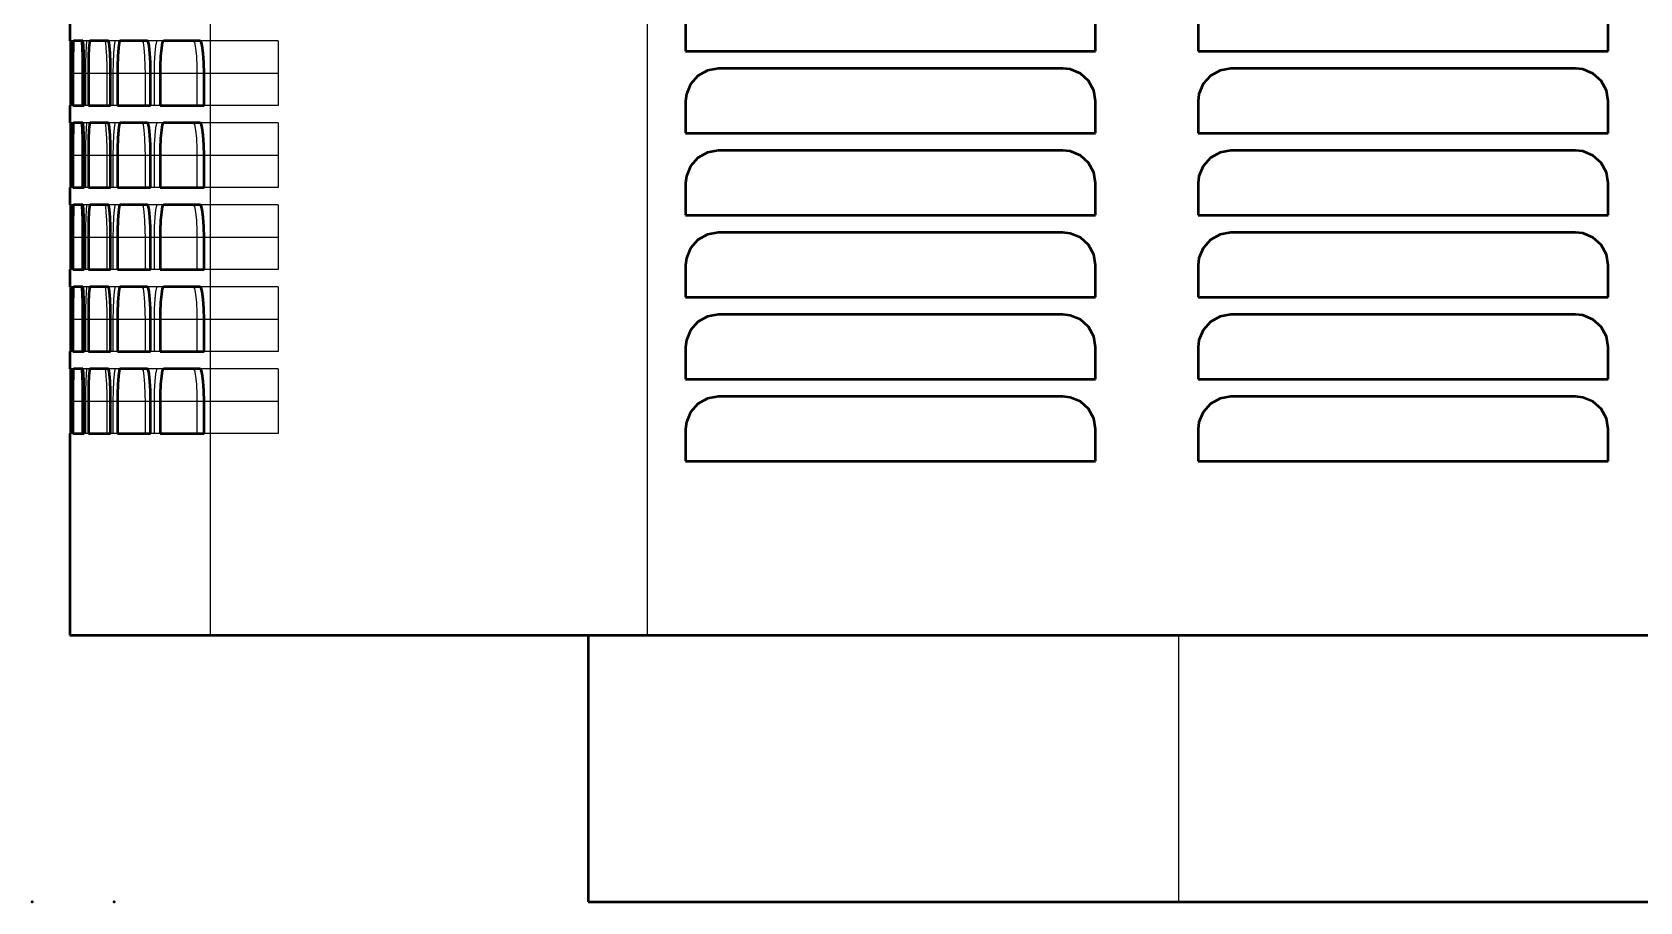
# Model space of a CAD drawing. Header units: inches. Extents: x 0 to 35.8, y 0 to 41.5.
# Drawn here: x 0 to 9.8, y 0 to 5.3 of the extents above; entities that cross this region are included whole.
import ezdxf

# ---------------------------------------------------------------- set-up
doc = ezdxf.new("R2010")
doc.units = ezdxf.units.IN
doc.header["$MEASUREMENT"] = 0
doc.linetypes.add('Dashed', pattern=[2, 1, -1])
for name, color, linetype, lineweight in [('2d ConnectionPoints', 7, 'Continuous', 50), ('AM_0', 7, 'Continuous', 50), ('AM_4', 3, 'Continuous', 25), ('AM_9', 6, 'Dashed', 25)]:
    doc.layers.add(name, color=color, linetype=linetype, lineweight=lineweight)

msp = doc.modelspace()

# ---------------------------------------------------------------- linework, layer by layer
at = {"layer": '2d ConnectionPoints'}
for p in [(0, 0), (0.5, 0), (0.5, 0)]:
    msp.add_point(p, dxfattribs=at)
at = {"layer": 'AM_0'}
for p, q in [((0.23, 5.355), (0.23, 5.25)), ((3.984, 5.381), (3.984, 5.186)), ((6.484, 5.186), (6.484, 5.381)), ((7.109, 5.381), (7.109, 5.186)), ((9.609, 5.186), (9.609, 5.381)), ((0.2364, 5.25), (0.23, 5.25)), ((0.3099, 5.25), (0.2515, 5.25)), ((0.4655, 5.25), (0.3519, 5.25)), ((0.7037, 5.25), (0.5345, 5.25)), ((1.0249, 5.25), (0.7999, 5.25)), ((3.984, 5.186), (6.484, 5.186)), ((7.109, 5.186), (9.609, 5.186)), ((0.2348, 5.05), (0.2348, 4.855)), ((0.2387, 4.855), (0.2387, 5.05)), ((0.2478, 5.05), (0.2478, 4.855)), ((0.3174, 4.855), (0.3174, 5.05)), ((0.343, 5.05), (0.343, 4.855)), ((0.4783, 4.855), (0.4783, 5.05)), ((0.5204, 5.05), (0.5204, 4.855)), ((0.7218, 4.855), (0.7218, 5.05)), ((0.7804, 5.05), (0.7804, 4.855)), ((1.0483, 4.855), (1.0483, 5.05)), ((6.284, 5.081), (4.184, 5.081)), ((9.409, 5.081), (7.309, 5.081)), ((0.23, 4.855), (0.2387, 4.855)), ((0.23, 4.855), (0.23, 4.75)), ((0.2478, 4.855), (0.3174, 4.855)), ((0.343, 4.855), (0.4783, 4.855)), ((0.5204, 4.855), (0.7218, 4.855)), ((0.7804, 4.855), (1.0483, 4.855)), ((3.984, 4.881), (3.984, 4.686)), ((6.484, 4.686), (6.484, 4.881)), ((7.109, 4.881), (7.109, 4.686)), ((9.609, 4.686), (9.609, 4.881)), ((0.2364, 4.75), (0.23, 4.75)), ((0.3099, 4.75), (0.2515, 4.75)), ((0.4655, 4.75), (0.3519, 4.75)), ((0.7037, 4.75), (0.5345, 4.75)), ((1.0249, 4.75), (0.7999, 4.75)), ((3.984, 4.686), (6.484, 4.686)), ((7.109, 4.686), (9.609, 4.686)), ((0.2348, 4.55), (0.2348, 4.355)), ((0.2387, 4.355), (0.2387, 4.55)), ((0.2478, 4.55), (0.2478, 4.355)), ((0.3174, 4.355), (0.3174, 4.55)), ((0.343, 4.55), (0.343, 4.355)), ((0.4783, 4.355), (0.4783, 4.55)), ((0.5204, 4.55), (0.5204, 4.355)), ((0.7218, 4.355), (0.7218, 4.55)), ((0.7804, 4.55), (0.7804, 4.355)), ((1.0483, 4.355), (1.0483, 4.55)), ((6.284, 4.581), (4.184, 4.581)), ((9.409, 4.581), (7.309, 4.581)), ((0.23, 4.355), (0.2387, 4.355)), ((0.23, 4.355), (0.23, 4.25)), ((0.2478, 4.355), (0.3174, 4.355)), ((0.343, 4.355), (0.4783, 4.355)), ((0.5204, 4.355), (0.7218, 4.355)), ((0.7804, 4.355), (1.0483, 4.355)), ((3.984, 4.381), (3.984, 4.186)), ((6.484, 4.186), (6.484, 4.381)), ((7.109, 4.381), (7.109, 4.186)), ((9.609, 4.186), (9.609, 4.381)), ((0.2364, 4.25), (0.23, 4.25)), ((0.3099, 4.25), (0.2515, 4.25)), ((0.4655, 4.25), (0.3519, 4.25)), ((0.7037, 4.25), (0.5345, 4.25)), ((1.0249, 4.25), (0.7999, 4.25)), ((3.984, 4.186), (6.484, 4.186)), ((7.109, 4.186), (9.609, 4.186)), ((0.2348, 4.05), (0.2348, 3.855)), ((0.2387, 3.855), (0.2387, 4.05)), ((0.2478, 4.05), (0.2478, 3.855)), ((0.3174, 3.855), (0.3174, 4.05)), ((0.343, 4.05), (0.343, 3.855)), ((0.4783, 3.855), (0.4783, 4.05)), ((0.5204, 4.05), (0.5204, 3.855)), ((0.7218, 3.855), (0.7218, 4.05)), ((0.7804, 4.05), (0.7804, 3.855)), ((1.0483, 3.855), (1.0483, 4.05)), ((6.284, 4.081), (4.184, 4.081)), ((9.409, 4.081), (7.309, 4.081)), ((0.23, 3.855), (0.2387, 3.855)), ((0.23, 3.855), (0.23, 3.75)), ((0.2478, 3.855), (0.3174, 3.855)), ((0.343, 3.855), (0.4783, 3.855)), ((0.5204, 3.855), (0.7218, 3.855)), ((0.7804, 3.855), (1.0483, 3.855)), ((3.984, 3.881), (3.984, 3.686)), ((6.484, 3.686), (6.484, 3.881)), ((7.109, 3.881), (7.109, 3.686)), ((9.609, 3.686), (9.609, 3.881)), ((0.2364, 3.75), (0.23, 3.75)), ((0.3099, 3.75), (0.2515, 3.75)), ((0.4655, 3.75), (0.3519, 3.75)), ((0.7037, 3.75), (0.5345, 3.75)), ((1.0249, 3.75), (0.7999, 3.75)), ((3.984, 3.686), (6.484, 3.686)), ((7.109, 3.686), (9.609, 3.686)), ((0.2348, 3.55), (0.2348, 3.355)), ((0.2387, 3.355), (0.2387, 3.55)), ((0.2478, 3.55), (0.2478, 3.355)), ((0.3174, 3.355), (0.3174, 3.55)), ((0.343, 3.55), (0.343, 3.355)), ((0.4783, 3.355), (0.4783, 3.55)), ((0.5204, 3.55), (0.5204, 3.355)), ((0.7218, 3.355), (0.7218, 3.55)), ((0.7804, 3.55), (0.7804, 3.355)), ((1.0483, 3.355), (1.0483, 3.55)), ((6.284, 3.581), (4.184, 3.581)), ((9.409, 3.581), (7.309, 3.581)), ((0.23, 3.355), (0.2387, 3.355)), ((0.23, 3.355), (0.23, 3.25)), ((0.2478, 3.355), (0.3174, 3.355)), ((0.343, 3.355), (0.4783, 3.355)), ((0.5204, 3.355), (0.7218, 3.355)), ((0.7804, 3.355), (1.0483, 3.355)), ((3.984, 3.381), (3.984, 3.186)), ((6.484, 3.186), (6.484, 3.381)), ((7.109, 3.381), (7.109, 3.186)), ((9.609, 3.186), (9.609, 3.381)), ((0.2364, 3.25), (0.23, 3.25)), ((0.3099, 3.25), (0.2515, 3.25)), ((0.4655, 3.25), (0.3519, 3.25)), ((0.7037, 3.25), (0.5345, 3.25)), ((1.0249, 3.25), (0.7999, 3.25)), ((3.984, 3.186), (6.484, 3.186)), ((7.109, 3.186), (9.609, 3.186)), ((0.2348, 3.05), (0.2348, 2.855)), ((0.2387, 2.855), (0.2387, 3.05)), ((0.2478, 3.05), (0.2478, 2.855)), ((0.3174, 2.855), (0.3174, 3.05)), ((0.343, 3.05), (0.343, 2.855)), ((0.4783, 2.855), (0.4783, 3.05)), ((0.5204, 3.05), (0.5204, 2.855)), ((0.7218, 2.855), (0.7218, 3.05)), ((0.7804, 3.05), (0.7804, 2.855)), ((1.0483, 2.855), (1.0483, 3.05)), ((6.284, 3.081), (4.184, 3.081)), ((9.409, 3.081), (7.309, 3.081)), ((0.23, 2.855), (0.2387, 2.855)), ((0.23, 2.855), (0.23, 1.625)), ((0.2478, 2.855), (0.3174, 2.855)), ((0.343, 2.855), (0.4783, 2.855)), ((0.5204, 2.855), (0.7218, 2.855)), ((0.7804, 2.855), (1.0483, 2.855)), ((3.984, 2.881), (3.984, 2.686)), ((6.484, 2.686), (6.484, 2.881)), ((7.109, 2.881), (7.109, 2.686)), ((9.609, 2.686), (9.609, 2.881)), ((3.984, 2.686), (6.484, 2.686)), ((7.109, 2.686), (9.609, 2.686)), ((0.23, 1.625), (35.77, 1.625)), ((3.39, 1.625), (3.39, 0)), ((3.39, 0), (32.11, 0))]:
    msp.add_line(p, q, dxfattribs=at)
for points in [[(0.2331, 5.25), (0.2336, 5.2387), (0.2341, 5.2062), (0.2345, 5.156), (0.2347, 5.0939), (0.2348, 5.05)], [(0.2387, 5.05), (0.2385, 5.1162), (0.2381, 5.1749), (0.2376, 5.2196), (0.2369, 5.2451), (0.2364, 5.25)], [(0.2515, 5.25), (0.2502, 5.2387), (0.2492, 5.2062), (0.2484, 5.156), (0.2479, 5.0939), (0.2478, 5.05)], [(0.3174, 5.05), (0.3169, 5.1162), (0.3157, 5.1749), (0.3138, 5.2195), (0.3115, 5.2451), (0.3099, 5.25)], [(0.3519, 5.25), (0.3489, 5.2387), (0.3463, 5.2061), (0.3443, 5.1559), (0.3432, 5.0937), (0.343, 5.05)], [(0.4783, 5.05), (0.4776, 5.1161), (0.4755, 5.1747), (0.4723, 5.2194), (0.4683, 5.245), (0.4655, 5.25)], [(0.5345, 5.25), (0.5298, 5.2387), (0.5256, 5.206), (0.5225, 5.1556), (0.5207, 5.0934), (0.5204, 5.05)], [(0.7218, 5.05), (0.7207, 5.116), (0.7178, 5.1746), (0.7133, 5.2192), (0.7077, 5.2449), (0.7037, 5.25)], [(0.7999, 5.25), (0.7934, 5.2386), (0.7876, 5.2058), (0.7833, 5.1553), (0.7809, 5.093), (0.7804, 5.05)], [(1.0483, 5.05), (1.047, 5.1159), (1.0432, 5.1743), (1.0374, 5.2189), (1.0301, 5.2448), (1.0249, 5.25)], [(4.184, 5.081), (4.1175, 5.0696), (4.0584, 5.0367), (4.0138, 4.986), (3.9886, 4.9236), (3.984, 4.881)], [(6.484, 4.881), (6.4728, 4.947), (6.4405, 5.0055), (6.3907, 5.0501), (6.3288, 5.0759), (6.284, 5.081)], [(7.309, 5.081), (7.2426, 5.0697), (7.1837, 5.0369), (7.139, 4.9864), (7.1137, 4.9241), (7.109, 4.881)], [(9.609, 4.881), (9.5978, 4.9471), (9.5654, 5.0057), (9.5154, 5.0504), (9.4534, 5.076), (9.409, 5.081)], [(0.2331, 4.75), (0.2336, 4.7387), (0.2341, 4.7062), (0.2345, 4.656), (0.2347, 4.5939), (0.2348, 4.55)], [(0.2387, 4.55), (0.2385, 4.6162), (0.2381, 4.6749), (0.2376, 4.7196), (0.2369, 4.7451), (0.2364, 4.75)], [(0.2515, 4.75), (0.2502, 4.7387), (0.2492, 4.7062), (0.2484, 4.656), (0.2479, 4.5939), (0.2478, 4.55)], [(0.3174, 4.55), (0.3169, 4.6162), (0.3157, 4.6749), (0.3138, 4.7195), (0.3115, 4.7451), (0.3099, 4.75)], [(0.3519, 4.75), (0.3489, 4.7387), (0.3463, 4.7061), (0.3443, 4.6559), (0.3432, 4.5937), (0.343, 4.55)], [(0.4783, 4.55), (0.4776, 4.6161), (0.4755, 4.6747), (0.4723, 4.7194), (0.4683, 4.745), (0.4655, 4.75)], [(0.5345, 4.75), (0.5298, 4.7387), (0.5256, 4.706), (0.5225, 4.6556), (0.5207, 4.5934), (0.5204, 4.55)], [(0.7218, 4.55), (0.7207, 4.616), (0.7178, 4.6746), (0.7133, 4.7192), (0.7077, 4.7449), (0.7037, 4.75)], [(0.7999, 4.75), (0.7934, 4.7386), (0.7876, 4.7058), (0.7833, 4.6553), (0.7809, 4.593), (0.7804, 4.55)], [(1.0483, 4.55), (1.047, 4.6159), (1.0432, 4.6743), (1.0374, 4.7189), (1.0301, 4.7448), (1.0249, 4.75)], [(4.184, 4.581), (4.1175, 4.5696), (4.0584, 4.5367), (4.0138, 4.486), (3.9886, 4.4236), (3.984, 4.381)], [(6.484, 4.381), (6.4728, 4.447), (6.4405, 4.5055), (6.3907, 4.5501), (6.3288, 4.5759), (6.284, 4.581)], [(7.309, 4.581), (7.2426, 4.5697), (7.1837, 4.5369), (7.139, 4.4864), (7.1137, 4.4241), (7.109, 4.381)], [(9.609, 4.381), (9.5978, 4.4471), (9.5654, 4.5057), (9.5154, 4.5504), (9.4534, 4.576), (9.409, 4.581)], [(0.2331, 4.25), (0.2336, 4.2387), (0.2341, 4.2062), (0.2345, 4.156), (0.2347, 4.0939), (0.2348, 4.05)], [(0.2387, 4.05), (0.2385, 4.1162), (0.2381, 4.1749), (0.2376, 4.2196), (0.2369, 4.2451), (0.2364, 4.25)], [(0.2515, 4.25), (0.2502, 4.2387), (0.2492, 4.2062), (0.2484, 4.156), (0.2479, 4.0939), (0.2478, 4.05)], [(0.3174, 4.05), (0.3169, 4.1162), (0.3157, 4.1749), (0.3138, 4.2195), (0.3115, 4.2451), (0.3099, 4.25)], [(0.3519, 4.25), (0.3489, 4.2387), (0.3463, 4.2061), (0.3443, 4.1559), (0.3432, 4.0937), (0.343, 4.05)], [(0.4783, 4.05), (0.4776, 4.1161), (0.4755, 4.1747), (0.4723, 4.2194), (0.4683, 4.245), (0.4655, 4.25)], [(0.5345, 4.25), (0.5298, 4.2387), (0.5256, 4.206), (0.5225, 4.1556), (0.5207, 4.0934), (0.5204, 4.05)], [(0.7218, 4.05), (0.7207, 4.116), (0.7178, 4.1746), (0.7133, 4.2192), (0.7077, 4.2449), (0.7037, 4.25)], [(0.7999, 4.25), (0.7934, 4.2386), (0.7876, 4.2058), (0.7833, 4.1553), (0.7809, 4.093), (0.7804, 4.05)], [(1.0483, 4.05), (1.047, 4.1159), (1.0432, 4.1743), (1.0374, 4.2189), (1.0301, 4.2448), (1.0249, 4.25)], [(4.184, 4.081), (4.1175, 4.0696), (4.0584, 4.0367), (4.0138, 3.986), (3.9886, 3.9236), (3.984, 3.881)], [(6.484, 3.881), (6.4728, 3.947), (6.4405, 4.0055), (6.3907, 4.0501), (6.3288, 4.0759), (6.284, 4.081)], [(7.309, 4.081), (7.2426, 4.0697), (7.1837, 4.0369), (7.139, 3.9864), (7.1137, 3.9241), (7.109, 3.881)], [(9.609, 3.881), (9.5978, 3.9471), (9.5654, 4.0057), (9.5154, 4.0504), (9.4534, 4.076), (9.409, 4.081)], [(0.2331, 3.75), (0.2336, 3.7387), (0.2341, 3.7062), (0.2345, 3.656), (0.2347, 3.5939), (0.2348, 3.55)], [(0.2387, 3.55), (0.2385, 3.6162), (0.2381, 3.6749), (0.2376, 3.7196), (0.2369, 3.7451), (0.2364, 3.75)], [(0.2515, 3.75), (0.2502, 3.7387), (0.2492, 3.7062), (0.2484, 3.656), (0.2479, 3.5939), (0.2478, 3.55)], [(0.3174, 3.55), (0.3169, 3.6162), (0.3157, 3.6749), (0.3138, 3.7195), (0.3115, 3.7451), (0.3099, 3.75)], [(0.3519, 3.75), (0.3489, 3.7387), (0.3463, 3.7061), (0.3443, 3.6559), (0.3432, 3.5937), (0.343, 3.55)], [(0.4783, 3.55), (0.4776, 3.6161), (0.4755, 3.6747), (0.4723, 3.7194), (0.4683, 3.745), (0.4655, 3.75)], [(0.5345, 3.75), (0.5298, 3.7387), (0.5256, 3.706), (0.5225, 3.6556), (0.5207, 3.5934), (0.5204, 3.55)], [(0.7218, 3.55), (0.7207, 3.616), (0.7178, 3.6746), (0.7133, 3.7192), (0.7077, 3.7449), (0.7037, 3.75)], [(0.7999, 3.75), (0.7934, 3.7386), (0.7876, 3.7058), (0.7833, 3.6553), (0.7809, 3.593), (0.7804, 3.55)], [(1.0483, 3.55), (1.047, 3.6159), (1.0432, 3.6743), (1.0374, 3.7189), (1.0301, 3.7448), (1.0249, 3.75)], [(4.184, 3.581), (4.1175, 3.5696), (4.0584, 3.5367), (4.0138, 3.486), (3.9886, 3.4236), (3.984, 3.381)], [(6.484, 3.381), (6.4728, 3.447), (6.4405, 3.5055), (6.3907, 3.5501), (6.3288, 3.5759), (6.284, 3.581)], [(7.309, 3.581), (7.2426, 3.5697), (7.1837, 3.5369), (7.139, 3.4864), (7.1137, 3.4241), (7.109, 3.381)], [(9.609, 3.381), (9.5978, 3.4471), (9.5654, 3.5057), (9.5154, 3.5504), (9.4534, 3.576), (9.409, 3.581)], [(0.2331, 3.25), (0.2336, 3.2387), (0.2341, 3.2062), (0.2345, 3.156), (0.2347, 3.0939), (0.2348, 3.05)], [(0.2387, 3.05), (0.2385, 3.1162), (0.2381, 3.1749), (0.2376, 3.2196), (0.2369, 3.2451), (0.2364, 3.25)], [(0.2515, 3.25), (0.2502, 3.2387), (0.2492, 3.2062), (0.2484, 3.156), (0.2479, 3.0939), (0.2478, 3.05)], [(0.3174, 3.05), (0.3169, 3.1162), (0.3157, 3.1749), (0.3138, 3.2195), (0.3115, 3.2451), (0.3099, 3.25)], [(0.3519, 3.25), (0.3489, 3.2387), (0.3463, 3.2061), (0.3443, 3.1559), (0.3432, 3.0937), (0.343, 3.05)], [(0.4783, 3.05), (0.4776, 3.1161), (0.4755, 3.1747), (0.4723, 3.2194), (0.4683, 3.245), (0.4655, 3.25)], [(0.5345, 3.25), (0.5298, 3.2387), (0.5256, 3.206), (0.5225, 3.1556), (0.5207, 3.0934), (0.5204, 3.05)], [(0.7218, 3.05), (0.7207, 3.116), (0.7178, 3.1746), (0.7133, 3.2192), (0.7077, 3.2449), (0.7037, 3.25)], [(0.7999, 3.25), (0.7934, 3.2386), (0.7876, 3.2058), (0.7833, 3.1553), (0.7809, 3.093), (0.7804, 3.05)], [(1.0483, 3.05), (1.047, 3.1159), (1.0432, 3.1743), (1.0374, 3.2189), (1.0301, 3.2448), (1.0249, 3.25)], [(4.184, 3.081), (4.1175, 3.0696), (4.0584, 3.0367), (4.0138, 2.986), (3.9886, 2.9236), (3.984, 2.881)], [(6.484, 2.881), (6.4728, 2.947), (6.4405, 3.0055), (6.3907, 3.0501), (6.3288, 3.0759), (6.284, 3.081)], [(7.309, 3.081), (7.2426, 3.0697), (7.1837, 3.0369), (7.139, 2.9864), (7.1137, 2.9241), (7.109, 2.881)], [(9.609, 2.881), (9.5978, 2.9471), (9.5654, 3.0057), (9.5154, 3.0504), (9.4534, 3.076), (9.409, 3.081)]]:
    msp.add_lwpolyline(points, dxfattribs=at)
at = {"layer": 'AM_4'}
for p, q in [((1.0858, 41.5), (1.0858, 1.625)), ((3.7489, 41.5), (3.7489, 1.625)), ((0.2387, 5.05), (0.2348, 5.05)), ((0.3174, 5.05), (0.2478, 5.05)), ((0.4783, 5.05), (0.343, 5.05)), ((0.7218, 5.05), (0.5204, 5.05)), ((1.0483, 5.05), (0.7804, 5.05)), ((0.2387, 4.55), (0.2348, 4.55)), ((0.3174, 4.55), (0.2478, 4.55)), ((0.4783, 4.55), (0.343, 4.55)), ((0.7218, 4.55), (0.5204, 4.55)), ((1.0483, 4.55), (0.7804, 4.55)), ((0.2387, 4.05), (0.2348, 4.05)), ((0.3174, 4.05), (0.2478, 4.05)), ((0.4783, 4.05), (0.343, 4.05)), ((0.7218, 4.05), (0.5204, 4.05)), ((1.0483, 4.05), (0.7804, 4.05)), ((0.2387, 3.55), (0.2348, 3.55)), ((0.3174, 3.55), (0.2478, 3.55)), ((0.4783, 3.55), (0.343, 3.55)), ((0.7218, 3.55), (0.5204, 3.55)), ((1.0483, 3.55), (0.7804, 3.55)), ((0.2387, 3.05), (0.2348, 3.05)), ((0.3174, 3.05), (0.2478, 3.05)), ((0.4783, 3.05), (0.343, 3.05)), ((0.7218, 3.05), (0.5204, 3.05)), ((1.0483, 3.05), (0.7804, 3.05)), ((6.99, 1.625), (6.99, 0))]:
    msp.add_line(p, q, dxfattribs=at)
at = {"layer": 'AM_9'}
for p, q in [((0.2515, 5.25), (0.2364, 5.25)), ((0.3519, 5.25), (0.3099, 5.25)), ((0.5345, 5.25), (0.4655, 5.25)), ((0.7999, 5.25), (0.7037, 5.25)), ((1.5, 5.25), (1.0249, 5.25)), ((1.5, 5.25), (1.5, 4.855)), ((0.2478, 5.05), (0.2387, 5.05)), ((0.242, 4.855), (0.242, 5.05)), ((0.3037, 5.05), (0.3037, 4.855)), ((0.343, 5.05), (0.3174, 5.05)), ((0.3273, 4.855), (0.3273, 5.05)), ((0.4548, 5.05), (0.4548, 4.855)), ((0.5204, 5.05), (0.4783, 5.05)), ((0.4949, 4.855), (0.4949, 5.05)), ((0.6884, 5.05), (0.6884, 4.855)), ((0.7804, 5.05), (0.7218, 5.05)), ((0.7451, 4.855), (0.7451, 5.05)), ((1.005, 5.05), (1.005, 4.855)), ((1.5, 5.05), (1.0483, 5.05)), ((0.2478, 4.855), (0.2387, 4.855)), ((0.343, 4.855), (0.3174, 4.855)), ((0.5204, 4.855), (0.4783, 4.855)), ((0.7804, 4.855), (0.7218, 4.855)), ((1.5, 4.855), (1.0483, 4.855)), ((0.2515, 4.75), (0.2364, 4.75)), ((0.3519, 4.75), (0.3099, 4.75)), ((0.5345, 4.75), (0.4655, 4.75)), ((0.7999, 4.75), (0.7037, 4.75)), ((1.5, 4.75), (1.0249, 4.75)), ((1.5, 4.75), (1.5, 4.355)), ((0.2478, 4.55), (0.2387, 4.55)), ((0.242, 4.355), (0.242, 4.55)), ((0.3037, 4.55), (0.3037, 4.355)), ((0.343, 4.55), (0.3174, 4.55)), ((0.3273, 4.355), (0.3273, 4.55)), ((0.4548, 4.55), (0.4548, 4.355)), ((0.5204, 4.55), (0.4783, 4.55)), ((0.4949, 4.355), (0.4949, 4.55)), ((0.6884, 4.55), (0.6884, 4.355)), ((0.7804, 4.55), (0.7218, 4.55)), ((0.7451, 4.355), (0.7451, 4.55)), ((1.005, 4.55), (1.005, 4.355)), ((1.5, 4.55), (1.0483, 4.55)), ((0.2478, 4.355), (0.2387, 4.355)), ((0.343, 4.355), (0.3174, 4.355)), ((0.5204, 4.355), (0.4783, 4.355)), ((0.7804, 4.355), (0.7218, 4.355)), ((1.5, 4.355), (1.0483, 4.355)), ((0.2515, 4.25), (0.2364, 4.25)), ((0.3519, 4.25), (0.3099, 4.25)), ((0.5345, 4.25), (0.4655, 4.25)), ((0.7999, 4.25), (0.7037, 4.25)), ((1.5, 4.25), (1.0249, 4.25)), ((1.5, 4.25), (1.5, 3.855)), ((0.2478, 4.05), (0.2387, 4.05)), ((0.242, 3.855), (0.242, 4.05)), ((0.3037, 4.05), (0.3037, 3.855)), ((0.343, 4.05), (0.3174, 4.05)), ((0.3273, 3.855), (0.3273, 4.05)), ((0.4548, 4.05), (0.4548, 3.855)), ((0.5204, 4.05), (0.4783, 4.05)), ((0.4949, 3.855), (0.4949, 4.05)), ((0.6884, 4.05), (0.6884, 3.855)), ((0.7804, 4.05), (0.7218, 4.05)), ((0.7451, 3.855), (0.7451, 4.05)), ((1.005, 4.05), (1.005, 3.855)), ((1.5, 4.05), (1.0483, 4.05)), ((0.2478, 3.855), (0.2387, 3.855)), ((0.343, 3.855), (0.3174, 3.855)), ((0.5204, 3.855), (0.4783, 3.855)), ((0.7804, 3.855), (0.7218, 3.855)), ((1.5, 3.855), (1.0483, 3.855)), ((0.2515, 3.75), (0.2364, 3.75)), ((0.3519, 3.75), (0.3099, 3.75)), ((0.5345, 3.75), (0.4655, 3.75)), ((0.7999, 3.75), (0.7037, 3.75)), ((1.5, 3.75), (1.0249, 3.75)), ((1.5, 3.75), (1.5, 3.355)), ((0.2478, 3.55), (0.2387, 3.55)), ((0.242, 3.355), (0.242, 3.55)), ((0.3037, 3.55), (0.3037, 3.355)), ((0.343, 3.55), (0.3174, 3.55)), ((0.3273, 3.355), (0.3273, 3.55)), ((0.4548, 3.55), (0.4548, 3.355)), ((0.5204, 3.55), (0.4783, 3.55)), ((0.4949, 3.355), (0.4949, 3.55)), ((0.6884, 3.55), (0.6884, 3.355)), ((0.7804, 3.55), (0.7218, 3.55)), ((0.7451, 3.355), (0.7451, 3.55)), ((1.005, 3.55), (1.005, 3.355)), ((1.5, 3.55), (1.0483, 3.55)), ((0.2478, 3.355), (0.2387, 3.355)), ((0.343, 3.355), (0.3174, 3.355)), ((0.5204, 3.355), (0.4783, 3.355)), ((0.7804, 3.355), (0.7218, 3.355)), ((1.5, 3.355), (1.0483, 3.355)), ((0.2515, 3.25), (0.2364, 3.25)), ((0.3519, 3.25), (0.3099, 3.25)), ((0.5345, 3.25), (0.4655, 3.25)), ((0.7999, 3.25), (0.7037, 3.25)), ((1.5, 3.25), (1.0249, 3.25)), ((1.5, 3.25), (1.5, 2.855)), ((0.2478, 3.05), (0.2387, 3.05)), ((0.242, 2.855), (0.242, 3.05)), ((0.3037, 3.05), (0.3037, 2.855)), ((0.343, 3.05), (0.3174, 3.05)), ((0.3273, 2.855), (0.3273, 3.05)), ((0.4548, 3.05), (0.4548, 2.855)), ((0.5204, 3.05), (0.4783, 3.05)), ((0.4949, 2.855), (0.4949, 3.05)), ((0.6884, 3.05), (0.6884, 2.855)), ((0.7804, 3.05), (0.7218, 3.05)), ((0.7451, 2.855), (0.7451, 3.05)), ((1.005, 3.05), (1.005, 2.855)), ((1.5, 3.05), (1.0483, 3.05)), ((0.2478, 2.855), (0.2387, 2.855)), ((0.343, 2.855), (0.3174, 2.855)), ((0.5204, 2.855), (0.4783, 2.855)), ((0.7804, 2.855), (0.7218, 2.855)), ((1.5, 2.855), (1.0483, 2.855))]:
    msp.add_line(p, q, dxfattribs=at)
for points in [[(0.242, 5.05), (0.2421, 5.1162), (0.2426, 5.1749), (0.2433, 5.2196), (0.2443, 5.2451), (0.245, 5.25)], [(0.2968, 5.25), (0.2991, 5.2387), (0.3011, 5.2061), (0.3026, 5.1559), (0.3035, 5.0938), (0.3037, 5.05)], [(0.3273, 5.05), (0.3278, 5.1162), (0.3291, 5.1749), (0.3312, 5.2195), (0.3338, 5.2451), (0.3356, 5.25)], [(0.4427, 5.25), (0.4467, 5.2387), (0.4502, 5.206), (0.453, 5.1557), (0.4545, 5.0936), (0.4548, 5.05)], [(0.4949, 5.05), (0.4957, 5.1161), (0.4979, 5.1747), (0.5012, 5.2194), (0.5054, 5.245), (0.5085, 5.25)], [(0.671, 5.25), (0.6768, 5.2387), (0.6819, 5.2059), (0.6858, 5.1554), (0.688, 5.0932), (0.6884, 5.05)], [(0.7451, 5.05), (0.7462, 5.116), (0.7492, 5.1745), (0.7539, 5.2192), (0.7597, 5.2449), (0.7639, 5.25)], [(0.9823, 5.25), (0.9898, 5.2386), (0.9965, 5.2057), (1.0016, 5.155), (1.0045, 5.0927), (1.005, 5.05)], [(0.242, 4.55), (0.2421, 4.6162), (0.2426, 4.6749), (0.2433, 4.7196), (0.2443, 4.7451), (0.245, 4.75)], [(0.2968, 4.75), (0.2991, 4.7387), (0.3011, 4.7061), (0.3026, 4.6559), (0.3035, 4.5938), (0.3037, 4.55)], [(0.3273, 4.55), (0.3278, 4.6162), (0.3291, 4.6749), (0.3312, 4.7195), (0.3338, 4.7451), (0.3356, 4.75)], [(0.4427, 4.75), (0.4467, 4.7387), (0.4502, 4.706), (0.453, 4.6557), (0.4545, 4.5936), (0.4548, 4.55)], [(0.4949, 4.55), (0.4957, 4.6161), (0.4979, 4.6747), (0.5012, 4.7194), (0.5054, 4.745), (0.5085, 4.75)], [(0.671, 4.75), (0.6768, 4.7387), (0.6819, 4.7059), (0.6858, 4.6554), (0.688, 4.5932), (0.6884, 4.55)], [(0.7451, 4.55), (0.7462, 4.616), (0.7492, 4.6745), (0.7539, 4.7192), (0.7597, 4.7449), (0.7639, 4.75)], [(0.9823, 4.75), (0.9898, 4.7386), (0.9965, 4.7057), (1.0016, 4.655), (1.0045, 4.5927), (1.005, 4.55)], [(0.242, 4.05), (0.2421, 4.1162), (0.2426, 4.1749), (0.2433, 4.2196), (0.2443, 4.2451), (0.245, 4.25)], [(0.2968, 4.25), (0.2991, 4.2387), (0.3011, 4.2061), (0.3026, 4.1559), (0.3035, 4.0938), (0.3037, 4.05)], [(0.3273, 4.05), (0.3278, 4.1162), (0.3291, 4.1749), (0.3312, 4.2195), (0.3338, 4.2451), (0.3356, 4.25)], [(0.4427, 4.25), (0.4467, 4.2387), (0.4502, 4.206), (0.453, 4.1557), (0.4545, 4.0936), (0.4548, 4.05)], [(0.4949, 4.05), (0.4957, 4.1161), (0.4979, 4.1747), (0.5012, 4.2194), (0.5054, 4.245), (0.5085, 4.25)], [(0.671, 4.25), (0.6768, 4.2387), (0.6819, 4.2059), (0.6858, 4.1554), (0.688, 4.0932), (0.6884, 4.05)], [(0.7451, 4.05), (0.7462, 4.116), (0.7492, 4.1745), (0.7539, 4.2192), (0.7597, 4.2449), (0.7639, 4.25)], [(0.9823, 4.25), (0.9898, 4.2386), (0.9965, 4.2057), (1.0016, 4.155), (1.0045, 4.0927), (1.005, 4.05)], [(0.242, 3.55), (0.2421, 3.6162), (0.2426, 3.6749), (0.2433, 3.7196), (0.2443, 3.7451), (0.245, 3.75)], [(0.2968, 3.75), (0.2991, 3.7387), (0.3011, 3.7061), (0.3026, 3.6559), (0.3035, 3.5938), (0.3037, 3.55)], [(0.3273, 3.55), (0.3278, 3.6162), (0.3291, 3.6749), (0.3312, 3.7195), (0.3338, 3.7451), (0.3356, 3.75)], [(0.4427, 3.75), (0.4467, 3.7387), (0.4502, 3.706), (0.453, 3.6557), (0.4545, 3.5936), (0.4548, 3.55)], [(0.4949, 3.55), (0.4957, 3.6161), (0.4979, 3.6747), (0.5012, 3.7194), (0.5054, 3.745), (0.5085, 3.75)], [(0.671, 3.75), (0.6768, 3.7387), (0.6819, 3.7059), (0.6858, 3.6554), (0.688, 3.5932), (0.6884, 3.55)], [(0.7451, 3.55), (0.7462, 3.616), (0.7492, 3.6745), (0.7539, 3.7192), (0.7597, 3.7449), (0.7639, 3.75)], [(0.9823, 3.75), (0.9898, 3.7386), (0.9965, 3.7057), (1.0016, 3.655), (1.0045, 3.5927), (1.005, 3.55)], [(0.242, 3.05), (0.2421, 3.1162), (0.2426, 3.1749), (0.2433, 3.2196), (0.2443, 3.2451), (0.245, 3.25)], [(0.2968, 3.25), (0.2991, 3.2387), (0.3011, 3.2061), (0.3026, 3.1559), (0.3035, 3.0938), (0.3037, 3.05)], [(0.3273, 3.05), (0.3278, 3.1162), (0.3291, 3.1749), (0.3312, 3.2195), (0.3338, 3.2451), (0.3356, 3.25)], [(0.4427, 3.25), (0.4467, 3.2387), (0.4502, 3.206), (0.453, 3.1557), (0.4545, 3.0936), (0.4548, 3.05)], [(0.4949, 3.05), (0.4957, 3.1161), (0.4979, 3.1747), (0.5012, 3.2194), (0.5054, 3.245), (0.5085, 3.25)], [(0.671, 3.25), (0.6768, 3.2387), (0.6819, 3.2059), (0.6858, 3.1554), (0.688, 3.0932), (0.6884, 3.05)], [(0.7451, 3.05), (0.7462, 3.116), (0.7492, 3.1745), (0.7539, 3.2192), (0.7597, 3.2449), (0.7639, 3.25)], [(0.9823, 3.25), (0.9898, 3.2386), (0.9965, 3.2057), (1.0016, 3.155), (1.0045, 3.0927), (1.005, 3.05)]]:
    msp.add_lwpolyline(points, dxfattribs=at)

doc.saveas('drawing.dxf')
